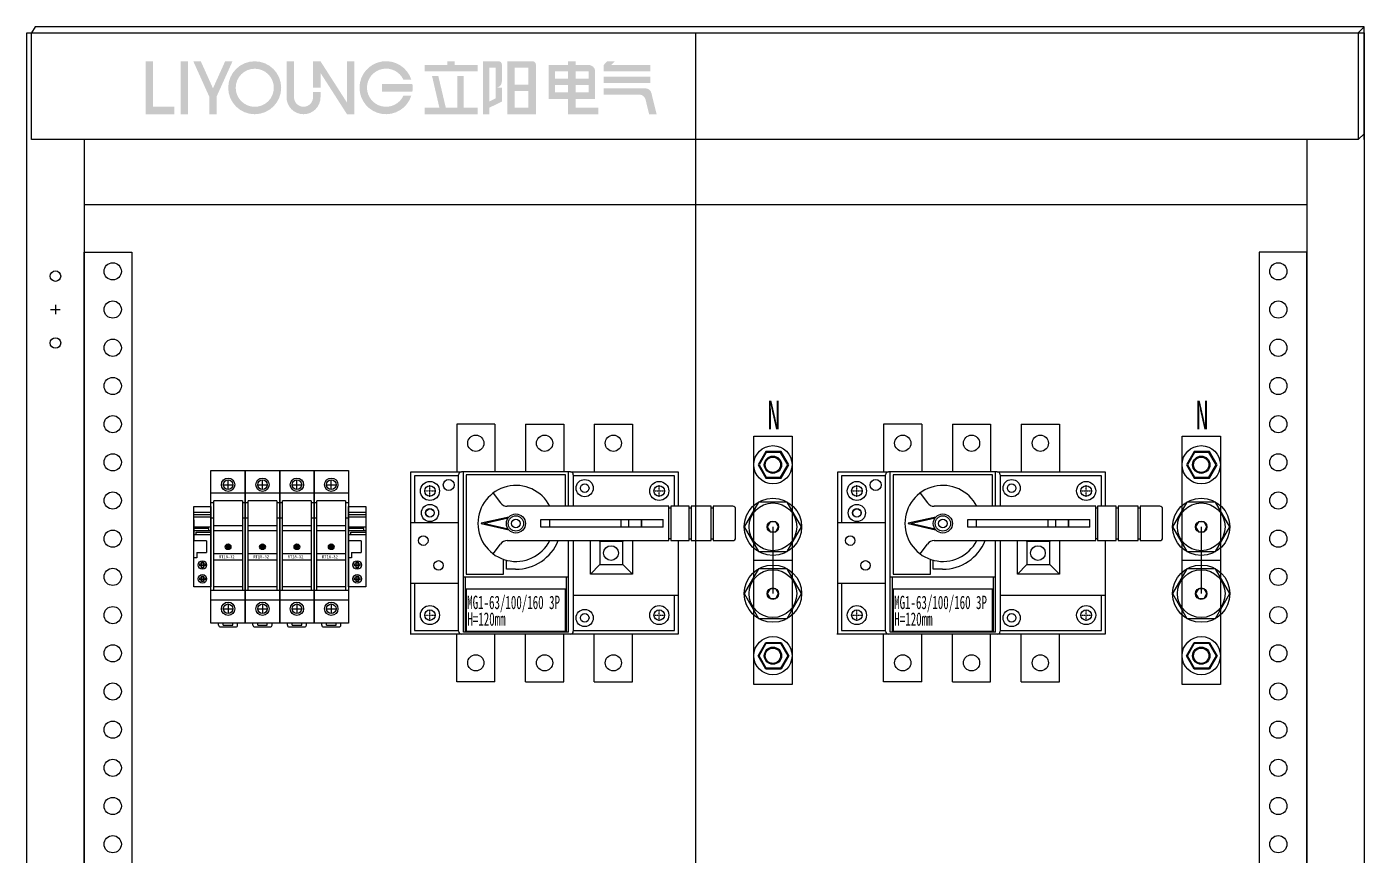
# Model space of a CAD drawing. Extents: x 1008937 to 1009637, y 79345 to 81548.
# Drawn here: x 1008937 to 1009637, y 81114 to 81548 of the extents above; entities that cross this region are included whole.
import ezdxf
from ezdxf.enums import TextEntityAlignment as Align

# ---------------------------------------------------------------- set-up
doc = ezdxf.new("R2010")
doc.units = 0
doc.header["$MEASUREMENT"] = 0
doc.linetypes.add('CENTER', pattern=[2, 1.25, -0.25, 0.25, -0.25])
doc.linetypes.add('DASH', pattern=[0.35, 0.25, -0.1])
for name, color, linetype in [('_TCH_MASK', 7, 'Continuous'), ('EQUIP-插座', 3, 'Continuous'), ('LY-JS-BJ', 7, 'Continuous'), ('LY-JS-YQJ', 7, 'Continuous')]:
    doc.layers.add(name, color=color, linetype=linetype)
doc.layers.add('LY-二次控制图', color=7, linetype='Continuous', lineweight=18)
doc.styles.add('-宋体', font='', dxfattribs={"width": 0.8})
doc.styles.add('宋体', font='', dxfattribs={"width": 0.65})
doc.styles.get('-宋体').set_extended_font_data('SimSun')
doc.styles.get('宋体').set_extended_font_data('SimSun')

# ---------------------------------------------------------------- blocks, each defined once
blk = doc.blocks.new('A$C17FD2090')
at = {"layer": 'LY-JS-BJ', "color": 0, "ltscale": 2}
for p, q in [((-2.5, 0), (2.5, 0)), ((0, 2.5), (0, -2.5))]:
    blk.add_line(p, q, dxfattribs=at)
at = {"layer": 'LY-JS-BJ', "color": 0, "linetype": 'Continuous', "lineweight": 25}
for centre in [(0, 17.5), (0, -17.5)]:
    blk.add_circle(centre, 2.75, dxfattribs=at)
blk = doc.blocks.new('*U6')
at = {"layer": 'LY-JS-BJ', "color": 6}
blk.add_circle((0, 0), 4.5, dxfattribs=at)
blk = doc.blocks.new('*U7')
at = {"layer": 'LY-JS-BJ', "color": 0, "linetype": 'ByBlock', "lineweight": -2, "transparency": 16777216}
for p in [(0, 0), (0, -20), (0, -40), (0, -60), (0, -80), (0, -100), (0, -120), (0, -140), (0, -160), (0, -180), (0, -200), (0, -220), (0, -240), (0, -260), (0, -280), (0, -300)]:
    blk.add_blockref('*U6', p, dxfattribs=at)
blk = doc.blocks.new('*U8')
at = {"layer": 'LY-JS-BJ', "color": 6}
blk.add_circle((0, 0), 4.5, dxfattribs=at)
blk = doc.blocks.new('*U9')
at = {"layer": 'LY-JS-BJ', "color": 0, "linetype": 'ByBlock', "lineweight": -2, "transparency": 16777216}
for p in [(0, 0), (0, -20), (0, -40), (0, -60), (0, -80), (0, -100), (0, -120), (0, -140), (0, -160), (0, -180), (0, -200), (0, -220), (0, -240), (0, -260), (0, -280), (0, -300)]:
    blk.add_blockref('*U8', p, dxfattribs=at)
blk = doc.blocks.new('911')
at = {"layer": 'LY-JS-BJ'}
for points in [[(-201.6, 15.7), (-207.1, 15.7), (-207.1, -23.9), (-199.2, -23.9), (-185.7, -23.9), (-185.7, -18.3), (-201.6, -18.3), (-201.6, -16.8)], [(-175.4, 15.7), (-181, 15.7), (-181, -23.9), (-175.4, -23.9)], [(-142.2, 15.7), (-147.7, 15.7), (-156.8, -4.5), (-165.9, 15.7), (-171.5, 15.7), (-159.6, -10.7), (-159.6, -23.9), (-154.1, -23.9), (-154.1, -10.7)], [(-96.2, -11.2), (-96.2, 15.7), (-101.8, 15.7), (-101.8, -11.2, 1), (-76.4, -11.2), (-76.4, -7.3), (-82, -7.3), (-82, -11.2, -1)], [(-76.4, 15.7), (-82, 15.7), (-82, -4.1), (-76.4, -4.1), (-76.4, 7), (-56.6, -23.9), (-51.1, -23.9), (-51.1, 15.7), (-56.6, 15.7), (-56.6, -15.2)], [(-8.5, -10), (-14.4, -10, -4.581742), (-14.4, 1.9), (-8.5, 1.9, 6.513131)], [(41, 12.9), (24, 12.9), (24, 15.7), (18.4, 15.7), (18.4, 12.9), (1.4, 12.9), (1.4, 8.2), (41, 8.2)], [(59.2, -4.1), (54.5, -4.1), (54.5, -12), (49.7, -14.4), (49.7, 11), (54.5, 11), (54.5, -4.1, 0.414214), (59.2, 0.7), (59.2, 13.3, 0.414214), (56.9, 15.7), (49.7, 15.7), (45, 15.7), (45, -23.9), (49.7, -23.9), (49.7, -19.1), (59.2, -14.4)], [(170.1, 12.9), (140.8, 12.9), (143.6, 15.7), (138, 15.7), (135.3, 12.9), (135.3, 8.2), (170.1, 8.2)], [(41, -19.1), (30.7, -19.1), (30.7, 4.6), (26, 4.6), (26, -19.1), (17.3, -19.1), (11.7, 4.6), (7, 4.6), (12.5, -19.1), (1.4, -19.1), (1.4, -23.9), (41, -23.9)], [(170.1, 4.2), (135.3, 4.2), (135.3, -0.5), (170.1, -0.5)], [(-7.7, -1.3), (-30.5, -1.3), (-30.5, -6.9), (-7.7, -6.9, 0.070346)], [(166.4, -4.5), (135.3, -4.5), (135.3, -9.2), (162, -9.2, -0.345496), (166.6, -12.9), (169.3, -23.9), (174.9, -23.9), (171, -8.1, 0.345496)]]:
    blk.add_hatch(color=7, dxfattribs=at).paths.add_polyline_path(points)
h = blk.add_hatch(color=7, dxfattribs=at)
h.paths.add_polyline_path([(-105.8, -4.1, 1), (-145.4, -4.1, 1)])
h.paths.add_polyline_path([(-139.8, -4.1, -1), (-111.3, -4.1, -1)], flags=16)
h = blk.add_hatch(color=7, dxfattribs=at)
h.paths.add_polyline_path([(84.6, 13.3, 0.414214), (82.2, 15.7), (63.2, 15.7), (63.2, -23.9), (84.6, -23.9)])
h.paths.add_polyline_path([(68.7, -19.1), (68.7, -6.5), (79, -6.5), (79, -19.1)], flags=16)
h.paths.add_polyline_path([(68.7, -1.7), (68.7, 11), (79, 11), (79, -1.7)], flags=16)
h = blk.add_hatch(color=7, dxfattribs=at)
h.paths.add_polyline_path([(124.2, 12.9), (114.3, 12.9), (114.3, 15.7), (108.7, 15.7), (108.7, 12.9), (94.1, 12.9), (94.1, -12.4), (108.7, -12.4), (108.7, -23.9), (131.3, -23.9), (131.3, -19.1), (114.3, -19.1), (114.3, -12.4), (128.9, -12.4), (128.9, 8.2, 0.414214)])
h.paths.add_polyline_path([(114.3, 8.2), (124.2, 8.2), (124.2, 2.6), (114.3, 2.6)], flags=16)
h.paths.add_polyline_path([(108.7, 8.2), (108.7, 2.6), (98.8, 2.6), (98.8, 8.2)], flags=16)
h.paths.add_polyline_path([(114.3, -2.1), (124.2, -2.1), (124.2, -7.6), (114.3, -7.6)], flags=16)
h.paths.add_polyline_path([(108.7, -2.1), (108.7, -7.6), (98.8, -7.6), (98.8, -2.1)], flags=16)
blk = doc.blocks.new('端子堵头')
at = {"layer": 'LY-JS-YQJ'}
for p, q in [((0, 39.03), (9, 39.03)), ((0, 37.96), (9, 37.96)), ((0, 36.73), (9, 36.73)), ((0, 35), (0, 24)), ((0, 31.48), (9, 31.48)), ((7.97, 30.59), (0, 30.59)), ((0, 29.53), (9, 29.53)), ((1.25, 27.32), (1.25, 28.56)), ((1.25, 28.56), (9, 28.56)), ((7.97, 29.53), (7.97, 30.59)), ((9, 35), (9, 24)), ((9, 34.58), (9, 33.47)), ((0, 27.32), (9, 27.32)), ((6.66, 24), (0, 24)), ((6.66, 24), (6.66, 18)), ((1.59, 15.27), (0, 15.27)), ((1.59, 18), (1.59, 15.27)), ((1.59, 18), (6.66, 18))]:
    blk.add_line(p, q, dxfattribs=at)
for points in [[(0, 42), (9, 42), (9, 0), (0, 0)], [(3.2, 12.05), (6.01, 12.05), (6.01, 10.99), (3.2, 10.99)], [(5.06, 12.84), (5.06, 10.03), (3.99, 10.03), (3.99, 12.84)], [(3.2, 4.76), (6.01, 4.76), (6.01, 3.69), (3.2, 3.69)], [(5.13, 5.6), (5.13, 2.79), (4.06, 2.79), (4.06, 5.6)]]:
    blk.add_lwpolyline(points, close=True, dxfattribs=at)
for centre in [(4.54, 11.43), (4.54, 4.14)]:
    blk.add_circle(centre, 2.23, dxfattribs=at)
blk = doc.blocks.new('RT18保险 正视图')
at = {"layer": 'LY-JS-YQJ'}
blk.add_hatch(color=1, dxfattribs=at).paths.add_polyline_path([(1.5, -40, 1), (-1.5, -40, 1)])
for p, q in [((-9, -80), (-9, 0)), ((-9, 0), (9, 0)), ((9, 0), (9, -80)), ((0, -10.01), (0, -5.01)), ((9, -12.01), (-9, -12.01)), ((-2.5, -7.51), (2.5, -7.51)), ((-7.5, -17), (-9, -17)), ((7.5, -16), (-7.5, -16)), ((-7.5, -63), (-7.5, -16)), ((7.5, -16), (7.5, -63)), ((9, -17), (7.5, -17)), ((-7.5, -25), (-9, -25)), ((9, -25), (7.5, -25)), ((7.5, -29), (-7.5, -29)), ((7.5, -31.75), (-7.5, -31.75)), ((-7.5, -43.5), (7.5, -43.5)), ((-7.5, -46.9), (7.5, -46.9)), ((9, -63), (-9, -63)), ((7.5, -61), (-7.5, -61)), ((9, -67.99), (-9, -67.99)), ((0, -69.99), (0, -74.99)), ((-2.5, -72.49), (2.5, -72.49)), ((9, -80), (-9, -80)), ((-5, -81), (-5, -80)), ((-4, -82), (4, -82)), ((-2.5, -81), (-2.5, -80)), ((-2.5, -81), (2.5, -81)), ((2.5, -81), (2.5, -80)), ((5, -81), (5, -80))]:
    blk.add_line(p, q, dxfattribs=at)
for centre, radius in [((0, -7.51), 3.5), ((0, -7.51), 2.5), ((0, -72.49), 3.5), ((0, -72.49), 2.5)]:
    blk.add_circle(centre, radius, dxfattribs=at)
at = {"layer": 'LY-JS-YQJ', "color": 1}
blk.add_circle((0, -40), 1.5, dxfattribs=at)
at = {"layer": 'LY-JS-YQJ'}
for centre, start, end in [((-4, -81), 180, 270), ((4, -81), 270, 0)]:
    blk.add_arc(centre, 1, start, end, dxfattribs=at)
at = {"layer": 'LY-JS-YQJ', "insert": (-4.8, -44.5), "char_height": 1.5, "width": 12.3, "attachment_point": 1}
blk.add_mtext('RT18-32', dxfattribs=at)
blk = doc.blocks.new('RT18-32X-6A')
at = {"layer": 'LY-JS-YQJ'}
blk.add_blockref('RT18保险 正视图', (9, 80), dxfattribs=at)
blk = doc.blocks.new('A$C6ECE46AB')
at = {"layer": 'LY-二次控制图', "lineweight": -3}
for name, p in [('RT18-32X-6A', (9, -40)), ('RT18-32X-6A', (27, -40)), ('RT18-32X-6A', (45, -40)), ('RT18-32X-6A', (63, -40)), ('端子堵头', (0, -21)), ('端子堵头', (81, -21))]:
    blk.add_blockref(name, p, dxfattribs=at)
blk = doc.blocks.new('铜排 25绝缘')
for points in [[(6.25, 122), (2.21, 115), (6.25, 108), (14.33, 108), (18.37, 115), (14.33, 122)], [(6.54, 121.5), (2.78, 115), (6.54, 108.5), (14.04, 108.5), (17.79, 115), (14.04, 121.5)], [(6.25, 8), (2.21, 15), (6.25, 22), (14.33, 22), (18.37, 15), (14.33, 8)], [(6.54, 8.5), (2.78, 15), (6.54, 21.5), (14.04, 21.5), (17.79, 15), (14.04, 8.5)]]:
    blk.add_lwpolyline(points, close=True)
for centre, radius in [((10, 115), 10), ((10, 115), 4.5), ((10, 115), 4.5), ((10, 115), 4), ((10, 15), 10), ((10, 15), 4.5), ((10, 15), 4.5), ((10, 15), 4)]:
    blk.add_circle(centre, radius)
at = {"layer": 'EQUIP-插座', "color": 1}
for p, q in [((10, 82.5), (10, 47.5)), ((0, 65), (20, 65))]:
    blk.add_line(p, q, dxfattribs=at)
for points in [[(0, 130), (20, 130), (20, 0), (0, 0)], [(2.5, 95.49), (-5, 82.5), (2.5, 69.51), (17.5, 69.51), (25, 82.5), (17.5, 95.49)], [(8.5, 85.1), (7, 82.5), (8.5, 79.9), (11.5, 79.9), (13, 82.5), (11.5, 85.1)], [(2.5, 60.49), (-5, 47.5), (2.5, 34.51), (17.5, 34.51), (25, 47.5), (17.5, 60.49)], [(8.5, 50.1), (7, 47.5), (8.5, 44.9), (11.5, 44.9), (13, 47.5), (11.5, 50.1)]]:
    blk.add_lwpolyline(points, close=True, dxfattribs=at)
for centre, radius in [((10, 82.5), 15), ((10, 82.5), 12.5), ((10, 82.5), 3), ((10, 47.5), 15), ((10, 47.5), 12.5), ((10, 47.5), 3)]:
    blk.add_circle(centre, radius, dxfattribs=at)
at = {"layer": '_TCH_MASK', "color": 0, "style": '-宋体', "width": 0.65}
blk.add_text('N', height=15, dxfattribs=at).set_placement((10.44, 133.48), align=Align.CENTER)
blk = doc.blocks.new('隔离MG1-63 100 3P-2022.3')
at = {"color": 0}
for p, q in [((24, 67.5), (24, 42.5)), ((44, 67.5), (24, 67.5)), ((44, 67.5), (44, 42.5)), ((60, 67.5), (60, 42.5)), ((60, 67.5), (80, 67.5)), ((80, 67.5), (80, 42.5)), ((96, 67.5), (96, 42.5)), ((96, 67.5), (116, 67.5)), ((116, 67.5), (116, 42.5)), ((24, -67.5), (24, -42.5)), ((44, -67.5), (44, -42.5)), ((60, -67.5), (60, -42.5)), ((80, -67.5), (80, -42.5)), ((96, -67.5), (96, -42.5)), ((116, -67.5), (116, -42.5)), ((44, -67.5), (24, -67.5)), ((60, -67.5), (80, -67.5)), ((96, -67.5), (116, -67.5))]:
    blk.add_line(p, q, dxfattribs=at)
at = {"color": 0, "linetype": 'Continuous', "lineweight": 25}
for p, q in [((0, -42.5), (0, 42.5)), ((0, 42.5), (26.5, 42.5)), ((83.5, 42.5), (26.5, 42.5)), ((27.5, -41.5), (27.5, 42.5)), ((82.5, 24.5), (82.5, 42.5)), ((83.5, 42.5), (140, 42.5)), ((140, 42.5), (140, 24.5)), ((2, 40.5), (2, 15.75)), ((25, 40.5), (2, 40.5)), ((25, -41), (25, 41)), ((29, 41), (29, -11)), ((81, 41), (29, 41)), ((81, 24.5), (81, 41)), ((85, 41), (85, 24.5)), ((138, 40.5), (85, 40.5)), ((138, 24.5), (138, 40.5)), ((43.06, 31.41), (46.9, 26.3)), ((135, 24.5), (50.5, 24.5)), ((135, 6.5), (135, 24.5)), ((136, 23.5), (135, 23.5)), ((145.75, 24.5), (136, 24.5)), ((136, 24.5), (136, 6.5)), ((145.75, 6.5), (145.75, 24.5)), ((146.75, 23.5), (145.75, 23.5)), ((157.25, 24.5), (146.75, 24.5)), ((146.75, 24.5), (146.75, 6.5)), ((157.25, 6.5), (157.25, 24.5)), ((158.25, 23.5), (157.25, 23.5)), ((158.25, 24.5), (158.25, 6.5)), ((168.5, 24.5), (158.25, 24.5)), ((170, 8), (170, 23)), ((25, 15.75), (0, 15.75)), ((51.25, 18.79), (36.86, 15.6)), ((36.86, 15.4), (51.21, 12.22)), ((38, 15.48), (51, 18.48)), ((51, 12.48), (38, 15.48)), ((68, 13.5), (68, 17.5)), ((68, 17.5), (132, 17.5)), ((72.51, 17.5), (72.51, 13.5)), ((109.96, 17.5), (109.96, 13.5)), ((114, 17.5), (114, 13.5)), ((120.57, 17.5), (120.57, 13.5)), ((120.9, 13.5), (120.9, 17.5)), ((132, 13.5), (132, 17.5)), ((132, 13.5), (68, 13.5)), ((136, 7.5), (135, 7.5)), ((145.75, 7.5), (146.75, 7.5)), ((157.25, 7.5), (158.25, 7.5)), ((43.06, -0.41), (46.9, 4.7)), ((50.5, 6.5), (135, 6.5)), ((82.5, -41.5), (82.5, 6.5)), ((85, 6.5), (85, -41)), ((94, -11), (94, 6.5)), ((98.5, 6.5), (99, 6)), ((99, 6), (99, -6)), ((111, 6), (99, 6)), ((111.5, 6.5), (111, 6)), ((111, -6), (111, 6)), ((116, 6.5), (116, -11)), ((136, 6.5), (145.75, 6.5)), ((140, 6.5), (140, -42.5)), ((146.75, 6.5), (157.25, 6.5)), ((158.25, 6.5), (168.5, 6.5)), ((48.5, -11), (48.5, -3.29)), ((50, -8.5), (50, -3.75)), ((99, -6), (94, -11)), ((99, -6), (111, -6)), ((111, -6), (116, -11)), ((27.5, -12.5), (82.5, -12.5)), ((28.5, -12.5), (28.5, -41.5)), ((29, -11), (48.5, -11)), ((54.86, -8.5), (50, -8.5)), ((81.5, -41.5), (81.5, -12.5)), ((116, -11), (94, -11)), ((0, -15.75), (25, -15.75)), ((2, -15.75), (2, -40.5)), ((29, -19), (29, -41)), ((81, -19), (29, -19)), ((81, -41), (81, -19)), ((85, -22), (140, -22)), ((138, -40.5), (138, -22)), ((2, -40.5), (25, -40.5)), ((82.5, -41.5), (27.5, -41.5)), ((29, -41), (81, -41)), ((85, -40.5), (138, -40.5)), ((140, -42.5), (-0.42, -42.5))]:
    blk.add_line(p, q, dxfattribs=at)
at = {"color": 1, "linetype": 'CENTER', "ltscale": 0.11}
for p, q in [((10, 29.47), (10, 35.52)), ((130, 29.47), (130, 35.52)), ((6.98, 32.5), (13.03, 32.5)), ((126.98, 32.5), (133.03, 32.5)), ((6.98, -32.5), (13.03, -32.5)), ((6.98, -32.5), (13.03, -32.5)), ((10, -35.53), (10, -29.48)), ((10, -35.53), (10, -29.48)), ((126.98, -32.5), (133.03, -32.5)), ((130, -35.53), (130, -29.48))]:
    blk.add_line(p, q, dxfattribs=at)
at = {"color": 0}
for centre, radius in [((34, 57.5), 4.25), ((70, 57.5), 4.25), ((106, 57.5), 4.25), ((104.77, 0), 3.85), ((34, -57.5), 4.25), ((70, -57.5), 4.25), ((106, -57.5), 4.25)]:
    blk.add_circle(centre, radius, dxfattribs=at)
at = {"color": 0, "linetype": 'Continuous', "lineweight": 25}
for centre, radius in [((10, 32.5), 5), ((10, 32.5), 2.75), ((19.82, 35.63), 2.85), ((91, 34), 4.5), ((91, 34), 2.25), ((130, 32.5), 5), ((130, 32.5), 2.75), ((10, 21), 4.5), ((10, 21), 2.25), ((10, 21), 2.15), ((55, 15.48), 5), ((55, 15.48), 4), ((55, 15.5), 2.25), ((6.51, 6.5), 2.5), ((14.51, -6.5), 2.5), ((10, -32.5), 5), ((130, -32.5), 5), ((10, -32.5), 2.75), ((91, -34), 4.5), ((91, -34), 2.25), ((130, -32.5), 2.75)]:
    blk.add_circle(centre, radius, dxfattribs=at)
for centre, radius, start, end in [((26.5, 41), 1.5, 90, 180), ((83.5, 41), 1.5, 0, 90), ((55, 15.5), 19.89, 26.90784, 333.09217), ((50.5, 29), 4.5, 216.90982, 270), ((168.5, 23), 1.5, 0, 90), ((36.88, 15.5), 0.1, 102.5, 257.50001), ((168.5, 8), 1.5, 270, 0), ((50.5, 2), 4.5, 90, 143.09018), ((54.93, 15.5), 24, 269.82698, 337.97569), ((26.5, -41), 1.5, 180, 270), ((83.5, -41), 1.5, 270, 0)]:
    blk.add_arc(centre, radius, start, end, dxfattribs=at)
at = {"color": 4, "linetype": 'ByBlock', "style": '宋体', "width": 0.6}
for s, p in [('MG1-63/100/160 3P', (29.5, -25.85)), ('H=120mm', (29.59, -34.58))]:
    blk.add_text(s, height=7, dxfattribs=at).set_placement(p, align=Align.MIDDLE_LEFT)

msp = doc.modelspace()

# ---------------------------------------------------------------- linework, layer by layer
at = {"layer": 'LY-JS-BJ', "color": 4, "linetype": 'DASH', "lineweight": -3}
msp.add_line((1009286.65, 81544.92), (1009286.65, 79344.92), dxfattribs=at)
at = {"layer": 'LY-JS-BJ', "color": 0, "lineweight": -3}
for p, q in [((1009636.65, 81548.03), (1009633.41, 81544.92)), ((1009633.41, 81544.92), (1009633.41, 81488.92)), ((1009636.65, 81488.92), (1009636.65, 81548.03))]:
    msp.add_line(p, q, dxfattribs=at)
at = {"layer": 'LY-JS-BJ', "lineweight": -3}
for p, q in [((1008966.65, 81488.92), (1008966.65, 79344.92)), ((1009606.65, 81488.92), (1009606.65, 79344.92)), ((1008966.65, 81454.92), (1009606.65, 81454.92))]:
    msp.add_line(p, q, dxfattribs=at)
msp.add_lwpolyline([(1008936.65, 81544.92), (1009636.65, 81544.92), (1009636.65, 79344.92), (1008936.65, 79344.92)], close=True, dxfattribs=at)
at = {"layer": 'LY-JS-BJ', "color": 0, "lineweight": -3}
for points in [[(1009636.65, 81548.03), (1008941.11, 81548.03), (1008939.15, 81544.92)], [(1009633.41, 81488.92), (1008939.15, 81488.92), (1008939.15, 81544.92)], [(1009633.41, 81488.92), (1009636.65, 81492.03)], [(1009636.65, 81488.92), (1009636.65, 81488.92)]]:
    msp.add_lwpolyline(points, dxfattribs=at)
at = {"layer": 'LY-JS-BJ', "color": 4, "lineweight": -3}
for points in [[(1008991.65, 81429.92), (1008991.65, 79429.92), (1008966.65, 79429.92), (1008966.65, 81429.92)], [(1009581.65, 81429.92), (1009581.65, 79429.92), (1009606.65, 79429.92), (1009606.65, 81429.92)]]:
    msp.add_lwpolyline(points, close=True, dxfattribs=at)

# ---------------------------------------------------------------- block references
at = {"color": 0}
for p in [(1009317.17, 81203.65), (1009541.34, 81203.65)]:
    msp.add_blockref('铜排 25绝缘', p, dxfattribs=at)
at = {"color": 2}
for p in [(1009137.66, 81272.42), (1009361.11, 81272.42)]:
    msp.add_blockref('隔离MG1-63 100 3P-2022.3', p, dxfattribs=at)
at = {"layer": 'LY-JS-BJ', "color": 0, "lineweight": -3, "xscale": 0.6999999999534339, "yscale": 0.6999999999534339, "zscale": 0.6999999999534339}
msp.add_blockref('911', (1009143.87, 81518.94), dxfattribs=at)
at = {"layer": 'LY-JS-BJ', "lineweight": -3}
for name, p in [('*U9', (1008981.65, 81419.92)), ('*U7', (1009591.65, 81419.92))]:
    msp.add_blockref(name, p, dxfattribs=at)
at = {"layer": 'LY-JS-BJ', "color": 0, "lineweight": -3, "ltscale": 2}
msp.add_blockref('A$C17FD2090', (1008951.65, 81399.92), dxfattribs=at)
at = {"layer": 'LY-二次控制图', "color": 0, "lineweight": -3}
msp.add_blockref('A$C6ECE46AB', (1009024.03, 81275.72), dxfattribs=at)

doc.saveas('drawing.dxf')
